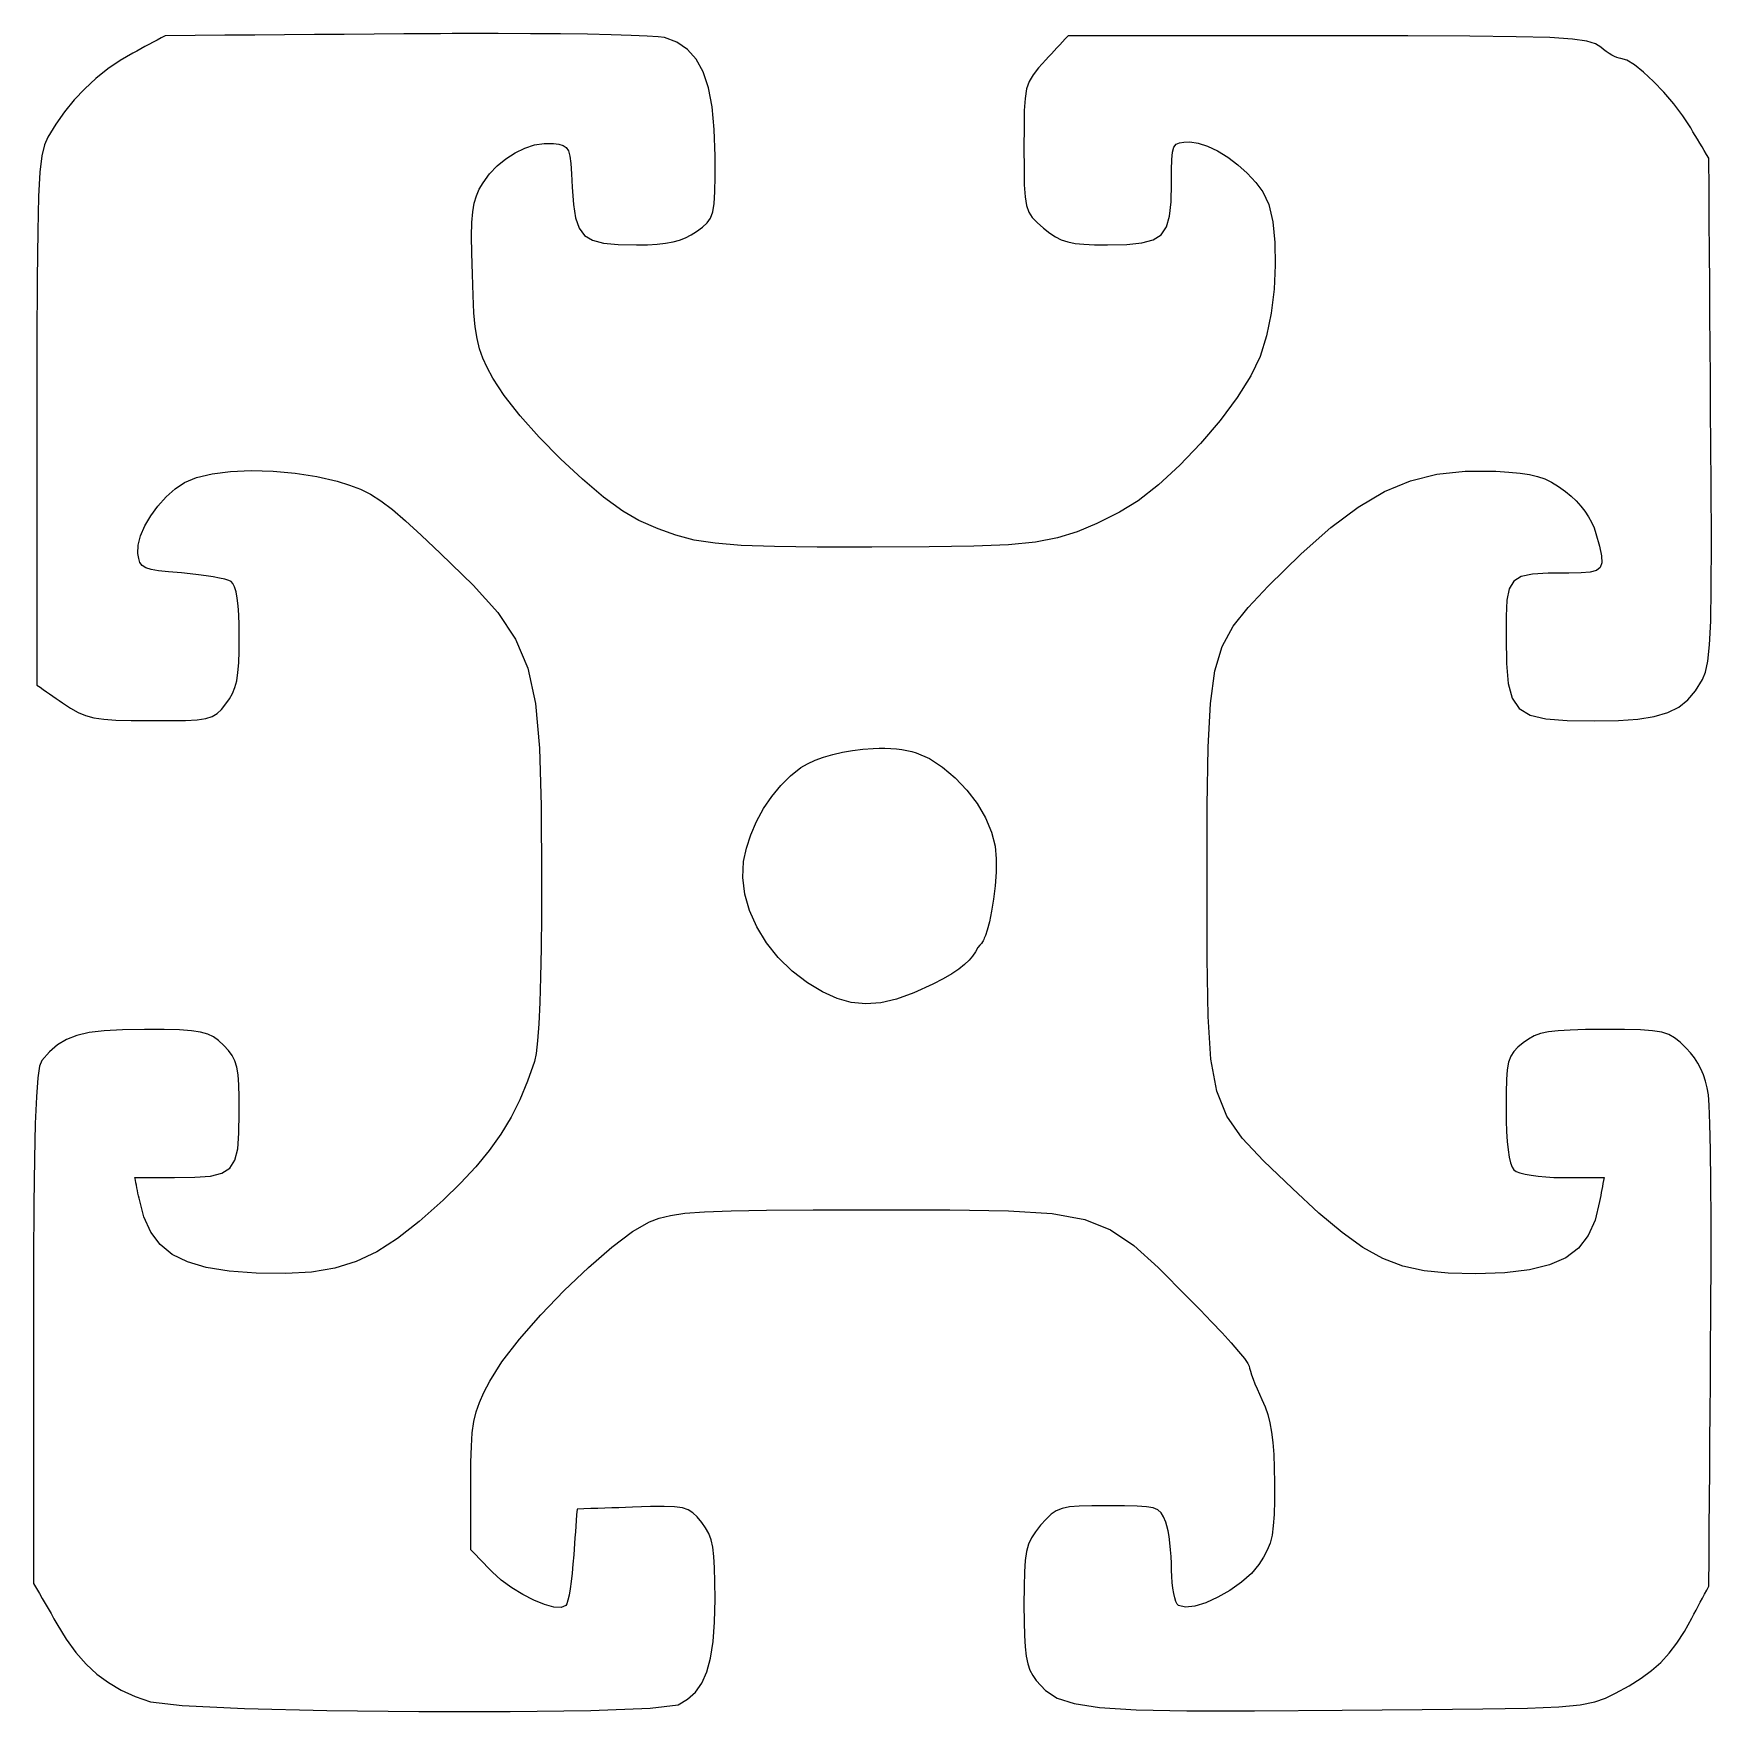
# Model space of a CAD drawing. Extents: x 0 to 40, y 0 to 40.
import ezdxf

# ---------------------------------------------------------------- set-up
doc = ezdxf.new("R2010")
doc.units = 0
doc.layers.get('0').update_dxf_attribs({"linetype": 'CONTINUOUS'})

msp = doc.modelspace()

# ---------------------------------------------------------------- linework, layer by layer
at = {"color": 7}
for points in [[(11.077222, 40.000005), (10.809866, 40.000202), (10.537822, 40.000007), (10.261467, 39.99943), (9.981179, 39.998482), (9.697337, 39.997173), (9.410319, 39.995513), (9.120502, 39.993514), (8.828264, 39.991185), (8.117196, 39.985673), (7.406128, 39.980161), (6.695061, 39.974649), (5.983993, 39.969137), (5.272925, 39.963624), (4.561857, 39.958112), (3.85079, 39.9526), (3.139722, 39.947088), (3.042708, 39.895274), (2.945694, 39.84346), (2.848681, 39.791645), (2.751667, 39.739831), (2.654653, 39.688017), (2.557639, 39.636203), (2.460625, 39.584388), (2.363611, 39.532574), (2.060965, 39.357077), (1.767633, 39.155608), (1.486129, 38.930474), (1.218965, 38.683981), (0.968653, 38.418436), (0.737706, 38.136147), (0.528637, 37.839419), (0.343958, 37.53056), (0.261726, 37.343876), (0.198491, 37.084048), (0.151778, 36.693207), (0.11911, 36.113484), (0.098012, 35.287011), (0.086008, 34.15592), (0.08062, 32.662341), (0.079375, 30.748407), (0.079375, 29.963477), (0.079375, 29.178546), (0.079375, 28.393616), (0.079375, 27.608685), (0.079375, 26.823755), (0.079375, 26.038824), (0.079375, 25.253894), (0.079375, 24.468963), (0.155443, 24.416046), (0.23151, 24.36313), (0.307578, 24.310213), (0.383646, 24.257296), (0.459714, 24.20438), (0.535781, 24.151463), (0.611849, 24.098546), (0.687917, 24.04563), (0.8842, 23.915501), (1.061998, 23.815379), (1.239994, 23.741291), (1.436875, 23.689263), (1.671326, 23.655323), (1.96203, 23.635497), (2.327675, 23.625811), (2.786944, 23.622295), (3.26026, 23.622055), (3.625466, 23.627762), (3.901129, 23.64356), (4.105816, 23.673603), (4.258091, 23.722036), (4.376522, 23.793009), (4.479673, 23.890671), (4.586111, 24.019171), (4.674342, 24.142465), (4.745319, 24.270332), (4.800735, 24.411378), (4.842282, 24.574208), (4.871651, 24.767429), (4.890535, 24.999645), (4.900624, 25.279464), (4.90361, 25.615491), (4.900455, 25.895543), (4.89106, 26.143604), (4.875529, 26.359286), (4.85397, 26.542199), (4.82649, 26.691957), (4.793198, 26.808169), (4.754193, 26.890449), (4.709583, 26.938407), (4.651022, 26.964982), (4.55753, 26.992956), (4.433836, 27.021454), (4.284667, 27.049605), (4.114749, 27.076533), (3.92881, 27.101367), (3.731577, 27.123232), (3.527778, 27.141255), (3.218192, 27.166997), (2.979368, 27.193504), (2.801569, 27.225063), (2.675054, 27.26596), (2.590087, 27.320484), (2.536928, 27.392921), (2.50584, 27.487559), (2.487083, 27.608685), (2.493544, 27.805933), (2.550943, 28.027509), (2.652731, 28.263308), (2.792362, 28.503228), (2.963286, 28.737162), (3.158954, 28.955009), (3.37282, 29.146662), (3.598333, 29.302019), (3.882444, 29.421648), (4.255767, 29.508469), (4.698151, 29.562269), (5.189447, 29.582835), (5.709507, 29.569952), (6.238179, 29.523407), (6.755315, 29.442986), (7.240764, 29.328477), (7.532141, 29.238896), (7.789869, 29.140165), (8.033087, 29.018946), (8.280934, 28.861901), (8.552548, 28.65569), (8.867069, 28.386977), (9.243637, 28.042421), (9.701389, 27.608685), (10.475935, 26.850109), (11.063685, 26.195925), (11.490382, 25.563242), (11.781769, 24.869167), (11.963591, 24.03081), (12.06159, 22.965276), (12.101511, 21.589676), (12.109097, 19.821116), (12.106275, 18.973277), (12.097941, 18.200361), (12.084256, 17.508856), (12.065392, 16.905251), (12.041516, 16.396034), (12.0128, 15.987692), (11.979412, 15.686714), (11.941521, 15.499588), (11.778372, 15.026631), (11.593244, 14.584885), (11.381533, 14.167251), (11.138635, 13.766631), (10.859948, 13.375924), (10.540868, 12.988032), (10.176793, 12.595856), (9.763118, 12.192296), (9.194755, 11.684285), (8.674743, 11.276993), (8.180569, 10.961607), (7.689719, 10.729316), (7.179681, 10.571308), (6.62794, 10.478773), (6.011984, 10.442897), (5.309299, 10.454863), (4.660041, 10.502609), (4.115502, 10.588213), (3.666149, 10.717736), (3.302449, 10.897243), (3.01487, 11.132797), (2.793886, 11.430468), (2.629952, 11.796311), (2.513542, 12.236394), (2.501415, 12.29813), (2.489288, 12.359866), (2.477161, 12.421602), (2.465035, 12.483338), (2.452908, 12.545074), (2.440781, 12.60681), (2.428655, 12.668546), (2.416528, 12.730282), (2.534488, 12.730282), (2.652448, 12.730282), (2.770408, 12.730282), (2.888368, 12.730282), (3.006328, 12.730282), (3.124288, 12.730282), (3.242248, 12.730282), (3.360208, 12.730282), (3.844049, 12.736816), (4.214868, 12.766462), (4.487616, 12.834291), (4.677246, 12.955376), (4.798708, 13.144787), (4.866956, 13.417595), (4.896939, 13.788871), (4.903611, 14.273686), (4.901522, 14.644524), (4.893115, 14.940973), (4.875239, 15.175914), (4.844725, 15.362227), (4.79843, 15.512794), (4.733184, 15.640495), (4.645826, 15.758211), (4.533194, 15.878824), (4.409253, 15.995141), (4.287385, 16.08505), (4.150557, 16.151911), (3.981735, 16.199083), (3.763885, 16.229924), (3.479974, 16.247795), (3.112968, 16.256054), (2.645833, 16.25806), (2.120935, 16.251348), (1.686075, 16.228431), (1.327436, 16.185142), (1.031203, 16.117313), (0.783562, 16.020775), (0.570695, 15.89136), (0.378789, 15.7249), (0.194028, 15.517227), (0.143737, 15.38364), (0.102064, 15.10412), (0.068421, 14.657323), (0.042217, 14.021907), (0.022863, 13.176532), (0.009768, 12.099855), (0.002344, 10.770534), (0, 9.167227), (0, 8.403243), (0, 7.639259), (0, 6.875275), (0, 6.111288), (0, 5.347304), (0, 4.58332), (0, 3.819336), (0, 3.055352), (0.069453, 2.935187), (0.138906, 2.815023), (0.208359, 2.694858), (0.277812, 2.574694), (0.347266, 2.454526), (0.416719, 2.334362), (0.486172, 2.214197), (0.555625, 2.094032), (0.780521, 1.729252), (1.010842, 1.410671), (1.251593, 1.134068), (1.507777, 0.895231), (1.7844, 0.689935), (2.086465, 0.513966), (2.418979, 0.363104), (2.786944, 0.23313), (3.545678, 0.144303), (5.027868, 0.075542), (6.987975, 0.028245), (9.180464, 0.003804), (11.359796, 0.003621), (13.280433, 0.029077), (14.696837, 0.081596), (15.363472, 0.16256), (15.589407, 0.292365), (15.777579, 0.462159), (15.93034, 0.678284), (16.050047, 0.947093), (16.139053, 1.27493), (16.199714, 1.668145), (16.234383, 2.133086), (16.245416, 2.676102), (16.243045, 3.08923), (16.23446, 3.42587), (16.217433, 3.698006), (16.189744, 3.917617), (16.14917, 4.096695), (16.093489, 4.247219), (16.020477, 4.381175), (15.927913, 4.510546), (15.820276, 4.641235), (15.718889, 4.739663), (15.606552, 4.809747), (15.466067, 4.855408), (15.280236, 4.880554), (15.031859, 4.889105), (14.703739, 4.884984), (14.278677, 4.872115), (14.113312, 4.866612), (13.947947, 4.861108), (13.782583, 4.855605), (13.617218, 4.850102), (13.451854, 4.844598), (13.286489, 4.839095), (13.121124, 4.833592), (12.95576, 4.828088), (12.945837, 4.691386), (12.935914, 4.554686), (12.925991, 4.417983), (12.916068, 4.281283), (12.906145, 4.14458), (12.896222, 4.00788), (12.886299, 3.87118), (12.876376, 3.734477), (12.858678, 3.511324), (12.837752, 3.298678), (12.814434, 3.101594), (12.789559, 2.925115), (12.763962, 2.774287), (12.738474, 2.654165), (12.713932, 2.569789), (12.691171, 2.526213), (12.578796, 2.481478), (12.403672, 2.492937), (12.181885, 2.553219), (11.929525, 2.654943), (11.662679, 2.790738), (11.397434, 2.953224), (11.149879, 3.135032), (10.936111, 3.328755), (10.87217, 3.394902), (10.808229, 3.461046), (10.744288, 3.527194), (10.680347, 3.593338), (10.616406, 3.659485), (10.552465, 3.72563), (10.488524, 3.791777), (10.424583, 3.857921), (10.424583, 4.056357), (10.424583, 4.254796), (10.424583, 4.453232), (10.424583, 4.651671), (10.424583, 4.850107), (10.424583, 5.048546), (10.424583, 5.246982), (10.424583, 5.445421), (10.426954, 5.934831), (10.436725, 6.328032), (10.457888, 6.64668), (10.494438, 6.912429), (10.550369, 7.146939), (10.629674, 7.371865), (10.736346, 7.608861), (10.874379, 7.879588), (11.165739, 8.340742), (11.58345, 8.878674), (12.090749, 9.456835), (12.650874, 10.038681), (13.227062, 10.587663), (13.78255, 11.067234), (14.280577, 11.440843), (14.684379, 11.671949), (14.915081, 11.759542), (15.179753, 11.827759), (15.523262, 11.878969), (15.990474, 11.915545), (16.626256, 11.939862), (17.475473, 11.954292), (18.582994, 11.961209), (19.993684, 11.962987), (21.843981, 11.961914), (23.240258, 11.940666), (24.279537, 11.872151), (25.058838, 11.72929), (25.675182, 11.485004), (26.225588, 11.112208), (26.807078, 10.583826), (27.516667, 9.872782), (27.808836, 9.575365), (28.082065, 9.290843), (28.330229, 9.025966), (28.547201, 8.78748), (28.726858, 8.582129), (28.863076, 8.416663), (28.949729, 8.297827), (28.980694, 8.232366), (28.987722, 8.18414), (29.00584, 8.114696), (29.033865, 8.027362), (29.070596, 7.92546), (29.114832, 7.812312), (29.165369, 7.691239), (29.221009, 7.565565), (29.280547, 7.438616), (29.357518, 7.262783), (29.421252, 7.078602), (29.472726, 6.879771), (29.51292, 6.659993), (29.542808, 6.412967), (29.563382, 6.132398), (29.575602, 5.81198), (29.580428, 5.445421), (29.579581, 5.03117), (29.571651, 4.695721), (29.553673, 4.424203), (29.522697, 4.201744), (29.475788, 4.013482), (29.410005, 3.844538), (29.322403, 3.680051), (29.210037, 3.505144), (29.029779, 3.290505), (28.793491, 3.082211), (28.520763, 2.890269), (28.231188, 2.724686), (27.944357, 2.595476), (27.679857, 2.51265), (27.45728, 2.486206), (27.296217, 2.526174), (27.26295, 2.561807), (27.231732, 2.624325), (27.203299, 2.710318), (27.178387, 2.816369), (27.157731, 2.939062), (27.142065, 3.07498), (27.132125, 3.220712), (27.128648, 3.372841), (27.125967, 3.531283), (27.118172, 3.695028), (27.10569, 3.859262), (27.088937, 4.019172), (27.068329, 4.169949), (27.044284, 4.306782), (27.017219, 4.424861), (26.987548, 4.519368), (26.935486, 4.644176), (26.877362, 4.738892), (26.799234, 4.807661), (26.687158, 4.854631), (26.527193, 4.883946), (26.305395, 4.89975), (26.007824, 4.906185), (25.620534, 4.907314), (25.230861, 4.905903), (24.92835, 4.898142), (24.696269, 4.87912), (24.517881, 4.843825), (24.376453, 4.787257), (24.255249, 4.704416), (24.137535, 4.590308), (24.006528, 4.440005), (23.884792, 4.287757), (23.790697, 4.144876), (23.720726, 3.994568), (23.671362, 3.820039), (23.63909, 3.604494), (23.620392, 3.331139), (23.611754, 2.983182), (23.609665, 2.543824), (23.612177, 2.142098), (23.620872, 1.810907), (23.637501, 1.540245), (23.663804, 1.320106), (23.701531, 1.140483), (23.752427, 0.991373), (23.818236, 0.862765), (23.900706, 0.744657), (24.11884, 0.506445), (24.397194, 0.323994), (24.804743, 0.1907), (25.410455, 0.099952), (26.283305, 0.045144), (27.492262, 0.01966), (29.106298, 0.016837), (31.194387, 0.030186), (33.101774, 0.046584), (34.54908, 0.063489), (35.610244, 0.085558), (36.359211, 0.117421), (36.869923, 0.163737), (37.216323, 0.229153), (37.472355, 0.318321), (37.711956, 0.435889), (38.038713, 0.615425), (38.322688, 0.793648), (38.571035, 0.977533), (38.790909, 1.174061), (38.989466, 1.390215), (39.173856, 1.632977), (39.351238, 1.909324), (39.528762, 2.226237), (39.579474, 2.322147), (39.630184, 2.41806), (39.680896, 2.513971), (39.731609, 2.609884), (39.782321, 2.705794), (39.833031, 2.801705), (39.883744, 2.897618), (39.934456, 2.993528), (39.939959, 3.683649), (39.945463, 4.37377), (39.950966, 5.063894), (39.956469, 5.754014), (39.961973, 6.444135), (39.967476, 7.134256), (39.972979, 7.82438), (39.978483, 8.514501), (39.98599, 9.636879), (39.988981, 10.710288), (39.98757, 11.709431), (39.982236, 12.609012), (39.97312, 13.383733), (39.960449, 14.008294), (39.944475, 14.457399), (39.925453, 14.705751), (39.895639, 14.870521), (39.855561, 15.028139), (39.805159, 15.178487), (39.744377, 15.321446), (39.673155, 15.456896), (39.59144, 15.584717), (39.499168, 15.704792), (39.396286, 15.817001), (39.252014, 15.95639), (39.120081, 16.062877), (38.979964, 16.140875), (38.811141, 16.194797), (38.59309, 16.229055), (38.305294, 16.248063), (37.927227, 16.256231), (37.43837, 16.25798), (36.993582, 16.255525), (36.632854, 16.246759), (36.343206, 16.22951), (36.11166, 16.201621), (35.925238, 16.16093), (35.770956, 16.105281), (35.635842, 16.032512), (35.506911, 15.940466), (35.380987, 15.835681), (35.284103, 15.734334), (35.212486, 15.621485), (35.162358, 15.482194), (35.129944, 15.301519), (35.111459, 15.064519), (35.103133, 14.756255), (35.101158, 14.361786), (35.10446, 14.081284), (35.114168, 13.824046), (35.129888, 13.592684), (35.15128, 13.389809), (35.177979, 13.218031), (35.20963, 13.079963), (35.245876, 12.978214), (35.286352, 12.915397), (35.343499, 12.877337), (35.43372, 12.842226), (35.553106, 12.810721), (35.697739, 12.783475), (35.863708, 12.761143), (36.047102, 12.744382), (36.244011, 12.733844), (36.450519, 12.730186), (36.573991, 12.730186), (36.697463, 12.730186), (36.820935, 12.730186), (36.944408, 12.730186), (37.06788, 12.730186), (37.191352, 12.730186), (37.314824, 12.730186), (37.438296, 12.730186), (37.42506, 12.658528), (37.411824, 12.58687), (37.398588, 12.515212), (37.385352, 12.443554), (37.372115, 12.371896), (37.358879, 12.300238), (37.345643, 12.22858), (37.332407, 12.156922), (37.22265, 11.713421), (37.057965, 11.346225), (36.828736, 11.049827), (36.525344, 10.818723), (36.13818, 10.647409), (35.657627, 10.530374), (35.07407, 10.462116), (34.377893, 10.437139), (33.721681, 10.449642), (33.152602, 10.505397), (32.642878, 10.617225), (32.164726, 10.797932), (31.69037, 11.06032), (31.192027, 11.417195), (30.64192, 11.881363), (30.012268, 12.465625), (29.322107, 13.127708), (28.80874, 13.672359), (28.445985, 14.19427), (28.207659, 14.788133), (28.067578, 15.54864), (27.999559, 16.570483), (27.977419, 17.948354), (27.974963, 19.776945), (27.97739, 21.594951), (27.99823, 22.985896), (28.053916, 24.02943), (28.160882, 24.805203), (28.335558, 25.392864), (28.594378, 25.872064), (28.953771, 26.322453), (29.430174, 26.823681), (30.21452, 27.596233), (30.922982, 28.222587), (31.578305, 28.714457), (32.203244, 29.083557), (32.820543, 29.341601), (33.452961, 29.500302), (34.123239, 29.571373), (34.854132, 29.566527), (35.169561, 29.547373), (35.434268, 29.522642), (35.658319, 29.489197), (35.851776, 29.443902), (36.024708, 29.383617), (36.18718, 29.305207), (36.349258, 29.205533), (36.521007, 29.081458), (36.652266, 28.973642), (36.773302, 28.858736), (36.883389, 28.737891), (36.981803, 28.612258), (37.067815, 28.482987), (37.140705, 28.351229), (37.19974, 28.218137), (37.244201, 28.08486), (37.325126, 27.783138), (37.373767, 27.553826), (37.383193, 27.386971), (37.346518, 27.272621), (37.256814, 27.20082), (37.107163, 27.161615), (36.890653, 27.145054), (36.600368, 27.141182), (36.104238, 27.137251), (35.731758, 27.116126), (35.465205, 27.059405), (35.286855, 26.948685), (35.178987, 26.765564), (35.12388, 26.491641), (35.103814, 26.108514), (35.100992, 25.59778), (35.110813, 24.980075), (35.153587, 24.505362), (35.249226, 24.154953), (35.417651, 23.910162), (35.678783, 23.752299), (36.052546, 23.662677), (36.558861, 23.622608), (37.21765, 23.613405), (37.778098, 23.623588), (38.246542, 23.657137), (38.634747, 23.718554), (38.954482, 23.81234), (39.217516, 23.942995), (39.43562, 24.115019), (39.620563, 24.332915), (39.784108, 24.601182), (39.857884, 24.780653), (39.914094, 25.039481), (39.954452, 25.427475), (39.980642, 25.994442), (39.994415, 26.790189), (39.997434, 27.864526), (39.991423, 29.267259), (39.978102, 31.048196), (39.972599, 31.795644), (39.967096, 32.543092), (39.961592, 33.29054), (39.956089, 34.037988), (39.950586, 34.785436), (39.945082, 35.532884), (39.939579, 36.280331), (39.934444, 37.027852), (39.880424, 37.118251), (39.826407, 37.208651), (39.772387, 37.29905), (39.718367, 37.389449), (39.664349, 37.479848), (39.610329, 37.570248), (39.556312, 37.660647), (39.502292, 37.751046), (39.315734, 38.035785), (39.097545, 38.323823), (38.860428, 38.602442), (38.617082, 38.858924), (38.380207, 39.080549), (38.162507, 39.254599), (37.976675, 39.368357), (37.835417, 39.409102), (37.794128, 39.414418), (37.7435, 39.42969), (37.685596, 39.453907), (37.622477, 39.486053), (37.556211, 39.525118), (37.488862, 39.570086), (37.422492, 39.619947), (37.359167, 39.673685), (37.235319, 39.756132), (37.029472, 39.820289), (36.684252, 39.868404), (36.142272, 39.902728), (35.346163, 39.925509), (34.238537, 39.938997), (32.762023, 39.94544), (30.859236, 39.947088), (30.084228, 39.947088), (29.309218, 39.947088), (28.53421, 39.947088), (27.759201, 39.947088), (26.984193, 39.947088), (26.209184, 39.947088), (25.434175, 39.947088), (24.659167, 39.947088), (24.593021, 39.87543), (24.526875, 39.803772), (24.460729, 39.732114), (24.394583, 39.660456), (24.328437, 39.588798), (24.262292, 39.51714), (24.196146, 39.445482), (24.13, 39.373824), (23.957209, 39.181805), (23.827653, 39.018299), (23.735106, 38.858999), (23.673344, 38.679597), (23.636142, 38.455784), (23.617276, 38.163251), (23.610522, 37.777692), (23.609647, 37.274796), (23.610522, 36.774862), (23.616824, 36.393671), (23.634059, 36.109096), (23.667738, 35.899009), (23.72337, 35.741281), (23.806464, 35.613786), (23.92253, 35.494393), (24.077078, 35.360977), (24.222312, 35.245586), (24.35972, 35.15447), (24.499714, 35.084887), (24.652704, 35.034099), (24.829101, 34.999366), (25.039316, 34.977948), (25.29376, 34.967105), (25.602842, 34.964099), (26.060432, 34.973365), (26.417286, 35.008935), (26.685649, 35.082478), (26.877763, 35.205662), (27.005872, 35.390151), (27.08222, 35.647614), (27.11905, 35.989718), (27.128606, 36.428128), (27.129678, 36.7513), (27.136133, 36.994967), (27.152846, 37.170353), (27.184687, 37.288682), (27.236528, 37.361178), (27.31324, 37.399065), (27.419694, 37.413567), (27.560761, 37.415906), (27.761976, 37.38995), (27.986467, 37.316283), (28.225036, 37.201208), (28.468481, 37.051027), (28.7076, 36.872041), (28.933197, 36.670554), (29.136067, 36.452866), (29.307011, 36.225281), (29.444253, 35.922128), (29.538552, 35.512429), (29.590518, 35.022682), (29.600762, 34.479383), (29.56987, 33.909031), (29.498451, 33.338123), (29.387117, 32.793156), (29.23647, 32.300628), (29.016921, 31.838518), (28.691033, 31.321107), (28.283493, 30.775756), (27.818992, 30.22983), (27.322213, 29.710693), (26.817844, 29.245706), (26.330571, 28.862235), (25.885081, 28.587642), (25.349823, 28.324252), (24.878026, 28.123608), (24.409062, 27.977161), (23.882308, 27.876361), (23.237137, 27.812656), (22.412925, 27.777497), (21.349045, 27.762333), (19.984873, 27.758614), (18.681201, 27.760561), (17.659608, 27.772254), (16.866074, 27.799875), (16.246581, 27.849616), (15.747096, 27.927682), (15.313625, 28.040236), (14.892137, 28.193484), (14.428611, 28.393616), (14.047248, 28.612568), (13.588159, 28.95095), (13.082478, 29.378401), (12.561341, 29.864562), (12.055883, 30.379072), (11.597239, 30.891572), (11.216543, 31.371702), (10.944931, 31.789102), (10.812826, 32.039107), (10.709263, 32.265376), (10.630179, 32.488318), (10.571516, 32.728338), (10.529213, 33.005845), (10.49921, 33.341247), (10.477446, 33.754952), (10.459861, 34.267366), (10.447215, 34.767471), (10.443408, 35.170501), (10.450395, 35.49245), (10.470131, 35.749312), (10.504568, 35.95708), (10.55566, 36.13175), (10.625361, 36.289315), (10.715625, 36.445769), (10.870495, 36.657585), (11.053793, 36.849305), (11.259104, 37.017411), (11.480013, 37.158385), (11.710104, 37.268711), (11.942962, 37.344872), (12.172172, 37.383351), (12.391319, 37.38063), (12.522039, 37.361989), (12.621911, 37.333033), (12.695716, 37.282998), (12.748238, 37.201122), (12.784256, 37.07664), (12.808553, 36.898791), (12.825909, 36.65681), (12.84111, 36.339936), (12.868646, 35.927011), (12.918789, 35.605082), (13.003703, 35.363072), (13.135556, 35.189904), (13.326515, 35.0745), (13.588746, 35.005783), (13.934417, 34.972676), (14.375692, 34.964102), (14.637612, 34.96785), (14.866373, 34.979791), (15.066651, 35.00096), (15.243122, 35.032398), (15.400461, 35.075143), (15.543344, 35.130232), (15.676446, 35.198705), (15.804444, 35.281602), (15.949623, 35.388663), (16.059027, 35.488738), (16.137679, 35.602154), (16.190601, 35.749238), (16.222814, 35.950315), (16.239341, 36.225711), (16.2452, 36.595754), (16.245417, 37.080769), (16.22809, 37.712146), (16.176948, 38.253308), (16.089798, 38.709561), (15.964445, 39.086214), (15.798698, 39.388576), (15.590362, 39.621954), (15.337245, 39.791656), (15.037153, 39.902991), (14.892372, 39.922952), (14.625979, 39.941099), (14.248751, 39.957221), (13.771462, 39.971104), (13.204889, 39.982536), (12.559808, 39.991305), (11.846993, 39.997199), (11.077222, 40.000005)], [(20.011319, 22.960838), (20.15524, 22.965235), (20.296569, 22.964812), (20.434467, 22.959455), (20.568098, 22.949061), (20.696624, 22.933527), (20.819207, 22.912745), (20.935009, 22.886608), (21.043194, 22.855011), (21.358117, 22.716001), (21.670409, 22.513475), (21.969941, 22.259361), (22.246586, 21.96559), (22.490216, 21.644089), (22.690703, 21.30679), (22.837919, 20.965621), (22.921736, 20.632511), (22.949219, 20.328034), (22.948457, 20.00598), (22.925495, 19.680597), (22.886384, 19.36613), (22.837169, 19.076824), (22.7839, 18.826925), (22.732624, 18.630679), (22.689388, 18.502331), (22.675119, 18.465394), (22.664073, 18.433871), (22.653478, 18.4052), (22.640563, 18.37682), (22.622558, 18.346169), (22.596689, 18.310684), (22.560185, 18.267805), (22.510276, 18.214968), (22.454867, 18.111929), (22.386394, 18.01094), (22.300194, 17.910123), (22.191603, 17.8076), (22.055959, 17.70149), (21.888598, 17.589916), (21.684859, 17.470998), (21.440077, 17.342858), (20.98644, 17.134425), (20.573984, 16.986336), (20.193534, 16.898669), (19.835916, 16.871499), (19.491949, 16.904895), (19.152473, 16.998948), (18.808308, 17.153727), (18.450278, 17.36931), (18.080555, 17.652156), (17.752989, 17.974541), (17.472075, 18.327944), (17.242304, 18.703848), (17.06817, 19.093733), (16.954165, 19.489081), (16.904782, 19.881372), (16.924514, 20.262088), (16.991924, 20.58038), (17.097094, 20.901525), (17.235927, 21.218628), (17.404321, 21.524797), (17.598178, 21.813134), (17.813398, 22.076749), (18.045881, 22.308744), (18.291528, 22.502227), (18.4487, 22.595878), (18.630845, 22.680121), (18.833734, 22.75447), (19.053137, 22.81844), (19.284826, 22.871547), (19.524572, 22.913305), (19.768146, 22.94323), (20.011319, 22.960838)]]:
    msp.add_lwpolyline(points, dxfattribs=at)

doc.saveas('drawing.dxf')
